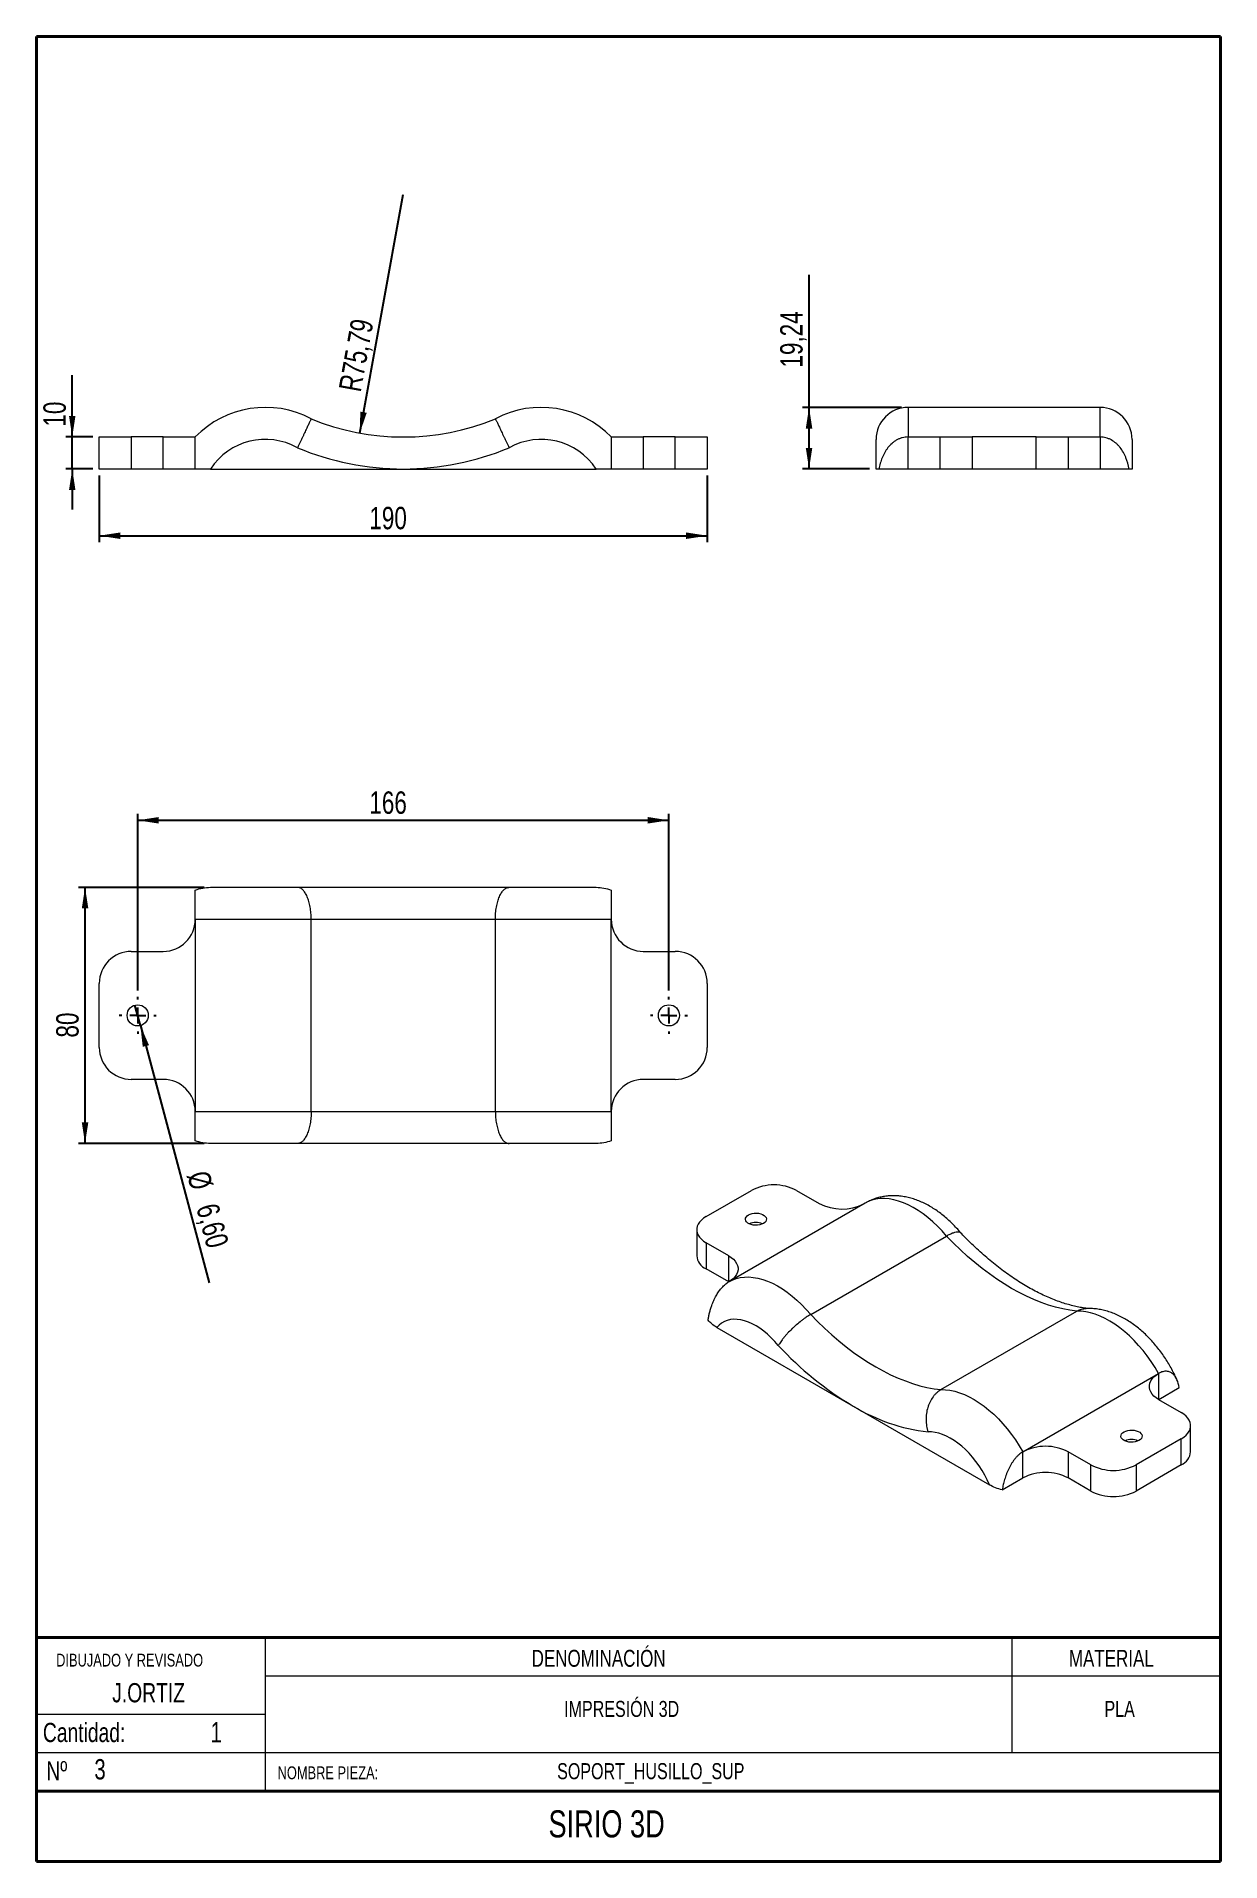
# Model space of a CAD drawing. Header units: millimetres. Extents: x 17 to 202, y 8 to 293.
import ezdxf

# ---------------------------------------------------------------- set-up
doc = ezdxf.new("R2010")
doc.units = ezdxf.units.MM
doc.layers.add('FORMAT', color=7, linetype='Continuous')
doc.styles.add('SLDTEXTSTYLE0', font='TXT', dxfattribs={"width": 0.75})
doc.dimstyles.new('SLDDIMSTYLE0', dxfattribs={"dimtxt": 3.5, "dimasz": 3.302, "dimexe": 0, "dimexo": 0.0625, "dimgap": 0.875, "dimtad": 1, "dimlfac": 2, "dimrnd": 1e-09, "dimzin": 12, "dimdsep": 46, "dimtxsty": 'SLDTEXTSTYLE0', "dimsah": 1, "dimcen": 0.09, "dimadec": 0, "dimazin": 3, "dimtfac": 1, "dimtofl": 0, "dimtmove": 0, "dimatfit": 3, "dimfxl": 0, "dimfrac": 2, "dimtolj": 1, "dimtzin": 12, "dimarcsym": 0})
doc.dimstyles.new('SLDDIMSTYLE1', dxfattribs={"dimtxt": 3.5, "dimasz": 3.302, "dimexe": 0, "dimexo": 0.0625, "dimgap": 0.875, "dimtad": 1, "dimlfac": 2, "dimrnd": 1e-09, "dimzin": 12, "dimdsep": 46, "dimtxsty": 'SLDTEXTSTYLE0', "dimsah": 1, "dimcen": 0.09, "dimadec": 0, "dimazin": 3, "dimtfac": 1, "dimtmove": 0, "dimatfit": 0, "dimfxl": 0, "dimfrac": 2, "dimtolj": 1, "dimtzin": 12, "dimarcsym": 0})
doc.dimstyles.new('SLDDIMSTYLE2', dxfattribs={"dimtxt": 3.5, "dimasz": 3.302, "dimexe": 0, "dimexo": 0.0625, "dimgap": 0.875, "dimtad": 1, "dimlfac": 2, "dimrnd": 1e-09, "dimzin": 12, "dimdsep": 46, "dimtxsty": 'SLDTEXTSTYLE0', "dimsah": 1, "dimcen": 0, "dimadec": 0, "dimazin": 3, "dimtfac": 1, "dimtofl": 0, "dimtmove": 0, "dimatfit": 3, "dimfxl": 0, "dimfrac": 2, "dimtolj": 1, "dimtzin": 12, "dimarcsym": 0})
doc.dimstyles.new('SLDDIMSTYLE3', dxfattribs={"dimtxt": 3.5, "dimasz": 3.302, "dimexe": 0, "dimexo": 0.0625, "dimgap": 0.875, "dimtad": 1, "dimlfac": 2, "dimrnd": 1e-09, "dimzin": 12, "dimdsep": 46, "dimtxsty": 'SLDTEXTSTYLE0', "dimblk1": 'NONE', "dimsah": 1, "dimcen": 0, "dimadec": 0, "dimazin": 3, "dimtfac": 1, "dimtmove": 0, "dimatfit": 3, "dimldrblk": 'NONE', "dimfxl": 0, "dimfrac": 2, "dimtolj": 1, "dimtzin": 12, "dimarcsym": 0})

# ---------------------------------------------------------------- blocks, each defined once
blk = doc.blocks.new('_D')
at = {"layer": 'FORMAT'}
for p, q in [((26.81, 224.46), (26.81, 214.04)), ((121.81, 224.46), (121.81, 214.04)), ((26.81, 215.04), (121.81, 215.04))]:
    blk.add_line(p, q, dxfattribs=at)
for points in [[(26.81, 215.04), (30.11, 214.53), (30.11, 215.55)], [(121.81, 215.04), (118.51, 215.55), (118.51, 214.53)]]:
    blk.add_solid(points, dxfattribs=at)
at = {"layer": 'FORMAT', "insert": (69.01, 219.55, 0.05), "char_height": 3.5, "attachment_point": 1, "style": 'SLDTEXTSTYLE0'}
blk.add_mtext('190', dxfattribs=at)
blk = doc.blocks.new('_D_1')
at = {"layer": 'FORMAT'}
for p, q in [((22.59, 230.46), (22.59, 240.1)), ((25.81, 230.46), (21.59, 230.46)), ((22.59, 225.46), (22.59, 230.46)), ((25.81, 225.46), (21.59, 225.46)), ((22.59, 225.46), (22.59, 219.11))]:
    blk.add_line(p, q, dxfattribs=at)
for points in [[(22.59, 230.46), (23.09, 233.76), (22.08, 233.76)], [(22.59, 225.46), (22.08, 222.16), (23.09, 222.16)]]:
    blk.add_solid(points, dxfattribs=at)
at = {"layer": 'FORMAT', "insert": (18.08, 232.08, 0.05), "char_height": 3.5, "attachment_point": 1, "rotation": 90, "style": 'SLDTEXTSTYLE0'}
blk.add_mtext('10', dxfattribs=at)
blk = doc.blocks.new('_D_2')
at = {"layer": 'FORMAT'}
blk.add_line((67.51, 231.07), (74.31, 268.35), dxfattribs=at)
blk.add_solid([(67.51, 231.07), (68.6, 234.23), (67.6, 234.41)], dxfattribs=at)
at = {"layer": 'FORMAT', "insert": (64.2, 237.97, 0.05), "char_height": 3.5, "attachment_point": 1, "rotation": 79.6632, "style": 'SLDTEXTSTYLE0'}
blk.add_mtext('R75,79', dxfattribs=at)
blk = doc.blocks.new('_D_3')
at = {"layer": 'FORMAT'}
for p, q in [((43.18, 160.13), (23.59, 160.13)), ((24.59, 120.13), (24.59, 160.13)), ((43.18, 120.13), (23.59, 120.13))]:
    blk.add_line(p, q, dxfattribs=at)
for points in [[(24.59, 160.13), (24.08, 156.83), (25.1, 156.83)], [(24.59, 120.13), (25.1, 123.43), (24.08, 123.43)]]:
    blk.add_solid(points, dxfattribs=at)
at = {"layer": 'FORMAT', "insert": (20.08, 136.67, 0.45), "char_height": 3.5, "attachment_point": 1, "rotation": 90, "style": 'SLDTEXTSTYLE0'}
blk.add_mtext('80', dxfattribs=at)
blk = doc.blocks.new('_D_4')
at = {"layer": 'FORMAT'}
for q in [(32.39, 141.72), (44, 98.39)]:
    blk.add_line((33.24, 138.54), q, dxfattribs=at)
blk.add_solid([(33.24, 138.54), (33.6, 135.22), (34.58, 135.48)], dxfattribs=at)
at = {"layer": 'FORMAT', "char_height": 3.5, "attachment_point": 1, "rotation": 285, "style": 'SLDTEXTSTYLE0'}
for s, insert in [('%%c', (43.9, 116.14, 0.45)), ('6,60', (45.32, 111.05, 0.45))]:
    blk.add_mtext(s, dxfattribs=dict(at, insert=insert))
blk = doc.blocks.new('_NONE')
blk = doc.blocks.new('_D_5')
at = {"layer": 'FORMAT'}
for p, q in [((32.81, 144.03), (32.81, 171.6)), ((115.81, 144.03), (115.81, 171.6)), ((32.81, 170.6), (115.81, 170.6))]:
    blk.add_line(p, q, dxfattribs=at)
for points in [[(32.81, 170.6), (36.11, 170.09), (36.11, 171.11)], [(115.81, 170.6), (112.51, 171.11), (112.51, 170.09)]]:
    blk.add_solid(points, dxfattribs=at)
at = {"layer": 'FORMAT', "insert": (69.01, 175.11, 0.45), "char_height": 3.5, "attachment_point": 1, "style": 'SLDTEXTSTYLE0'}
blk.add_mtext('166', dxfattribs=at)
blk = doc.blocks.new('SW_CENTERMARKSYMBOL_0')
at = {"layer": 'FORMAT', "color": 0}
for p, q in [((0, 2.5), (0, 2.9)), ((-2.5, 0), (-2.9, 0)), ((0, 0), (-1.25, 0)), ((0, 0), (0, 1.25)), ((0, 0), (0, -1.25)), ((0, 0), (1.25, 0)), ((2.5, 0), (2.9, 0)), ((0, -2.5), (0, -2.9))]:
    blk.add_line(p, q, dxfattribs=at)
blk = doc.blocks.new('SW_CENTERMARKSYMBOL_1')
at = {"layer": 'FORMAT', "color": 0}
for p, q in [((0, 2.5), (0, 2.9)), ((-2.5, 0), (-2.9, 0)), ((0, 0), (-1.25, 0)), ((0, 0), (0, 1.25)), ((0, 0), (0, -1.25)), ((0, 0), (1.25, 0)), ((2.5, 0), (2.9, 0)), ((0, -2.5), (0, -2.9))]:
    blk.add_line(p, q, dxfattribs=at)
blk = doc.blocks.new('_D_6')
at = {"layer": 'FORMAT'}
for p, q in [((137.71, 235.08), (137.71, 255.78)), ((152.18, 235.08), (136.71, 235.08)), ((137.71, 225.46), (137.71, 235.08)), ((147.18, 225.46), (136.71, 225.46))]:
    blk.add_line(p, q, dxfattribs=at)
for points in [[(137.71, 235.08), (137.2, 231.78), (138.22, 231.78)], [(137.71, 225.46), (138.22, 228.76), (137.2, 228.76)]]:
    blk.add_solid(points, dxfattribs=at)
at = {"layer": 'FORMAT', "insert": (133.2, 241.3, 0.05), "char_height": 3.5, "attachment_point": 1, "rotation": 90, "style": 'SLDTEXTSTYLE0'}
blk.add_mtext('19,24', dxfattribs=at)

msp = doc.modelspace()

# ---------------------------------------------------------------- linework, layer by layer
at = {"color": 7, "linetype": 'Continuous', "lineweight": 40}
for p, q in [((17, 8), (17, 293)), ((17, 293), (202, 293)), ((202, 64), (202, 293)), ((202, 8), (202, 64)), ((17, 43), (202, 43)), ((17, 19), (202, 19)), ((17, 8), (202, 8))]:
    msp.add_line(p, q, dxfattribs=at)
at = {"color": 7, "linetype": 'Continuous', "lineweight": 15}
for p, q in [((183.1809, 235.0806), (153.1809, 235.0806)), ((153.1809, 235.0806), (153.1809, 230.4585)), ((183.1809, 230.4585), (183.1809, 235.0806)), ((26.8121, 225.4585), (26.8121, 230.4585)), ((26.8121, 230.4585), (31.8121, 230.4585)), ((31.8121, 230.4585), (31.8121, 225.4585)), ((36.8121, 230.4585), (31.8121, 230.4585)), ((36.8121, 225.4585), (36.8121, 230.4585)), ((36.8121, 230.4585), (41.8121, 230.4585)), ((106.8121, 230.4585), (111.8121, 230.4585)), ((111.8121, 230.4585), (111.8121, 225.4585)), ((116.8121, 230.4585), (111.8121, 230.4585)), ((116.8121, 225.4585), (116.8121, 230.4585)), ((116.8121, 230.4585), (121.8121, 230.4585)), ((121.8121, 230.4585), (121.8121, 225.4585)), ((148.1809, 225.4585), (148.1809, 230.0806)), ((153.1809, 225.4585), (153.1809, 230.4585)), ((153.1809, 230.4585), (158.1809, 230.4585)), ((158.1809, 225.4585), (158.1809, 230.4585)), ((158.1809, 230.4585), (163.1809, 230.4585)), ((163.1809, 230.4585), (163.1809, 225.4585)), ((173.1809, 230.4585), (163.1809, 230.4585)), ((173.1809, 225.4585), (173.1809, 230.4585)), ((173.1809, 230.4585), (178.1809, 230.4585)), ((178.1809, 230.4585), (178.1809, 225.4585)), ((178.1809, 230.4585), (183.1809, 230.4585)), ((183.1809, 230.4585), (183.1809, 225.4585)), ((188.1809, 230.0806), (188.1809, 225.4585)), ((31.8121, 225.4585), (26.8121, 225.4585)), ((36.8121, 225.4585), (31.8121, 225.4585)), ((41.8121, 225.4585), (36.8121, 225.4585)), ((44.1792, 225.4585), (74.3121, 225.4585)), ((74.3121, 225.4585), (104.4451, 225.4585)), ((111.8121, 225.4585), (106.8121, 225.4585)), ((116.8121, 225.4585), (111.8121, 225.4585)), ((121.8121, 225.4585), (116.8121, 225.4585)), ((153.1809, 225.4585), (148.6185, 225.4585)), ((158.1809, 225.4585), (153.1809, 225.4585)), ((163.1809, 225.4585), (158.1809, 225.4585)), ((173.1809, 225.4585), (163.1809, 225.4585)), ((178.1809, 225.4585), (173.1809, 225.4585)), ((183.1809, 225.4585), (178.1809, 225.4585)), ((187.7432, 225.4585), (183.1809, 225.4585)), ((44.1792, 160.1306), (57.7651, 160.1306)), ((57.7651, 160.1306), (74.3121, 160.1306)), ((74.3121, 160.1306), (90.8592, 160.1306)), ((90.8592, 160.1306), (104.4451, 160.1306)), ((59.9211, 155.1306), (41.8121, 155.1306)), ((41.8121, 155.1306), (41.8121, 125.1306)), ((59.9211, 125.1306), (59.9211, 155.1306)), ((88.7032, 155.1306), (59.9211, 155.1306)), ((106.8121, 155.1306), (88.7032, 155.1306)), ((88.7032, 125.1306), (88.7032, 155.1306)), ((106.8121, 125.1306), (106.8121, 155.1306)), ((31.8121, 150.1306), (36.8121, 150.1306)), ((111.8121, 150.1306), (116.8121, 150.1306)), ((26.8121, 135.1306), (26.8121, 145.1306)), ((121.8121, 145.1306), (121.8121, 135.1306)), ((36.8121, 130.1306), (31.8121, 130.1306)), ((116.8121, 130.1306), (111.8121, 130.1306)), ((41.8121, 125.1306), (59.9211, 125.1306)), ((59.9211, 125.1306), (88.7032, 125.1306)), ((88.7032, 125.1306), (106.8121, 125.1306)), ((57.7651, 120.1306), (44.1792, 120.1306)), ((74.3121, 120.1306), (57.7651, 120.1306)), ((90.8592, 120.1306), (74.3121, 120.1306)), ((104.4451, 120.1306), (90.8592, 120.1306)), ((121.6249, 108.7126), (128.696, 112.7947)), ((135.7671, 112.7947), (139.3026, 110.7536)), ((146.4778, 110.8154), (125.2646, 98.5693)), ((120.1605, 106.6716), (120.1605, 102.5889)), ((137.9655, 93.4333), (159.1787, 105.6795)), ((125.1605, 102.5896), (121.6249, 104.6306)), ((121.6249, 104.6306), (121.6249, 100.5479)), ((125.1605, 98.5069), (121.6249, 100.5479)), ((125.1605, 98.5075), (125.1605, 102.5896)), ((125.2661, 98.5626), (125.0944, 98.4591)), ((123.2987, 91.4175), (144.6059, 79.1172)), ((158.3174, 81.6844), (179.5306, 93.9305)), ((171.1224, 71.9743), (192.3356, 84.2204)), ((192.3356, 84.2204), (192.3356, 80.1383)), ((192.3356, 80.1383), (195.8712, 78.0973)), ((192.3362, 80.138), (195.5617, 82)), ((144.6059, 79.1172), (165.9131, 66.8168)), ((197.3356, 71.9736), (197.3356, 76.0563)), ((171.1224, 67.8915), (171.1224, 71.9743)), ((181.729, 69.9332), (178.1935, 71.9743)), ((178.1935, 71.9743), (178.1935, 67.8915)), ((195.8712, 74.0153), (188.8001, 69.9332)), ((195.8712, 69.9326), (195.8712, 74.0153)), ((181.729, 65.8505), (181.729, 69.9332)), ((188.8001, 69.9332), (188.8001, 65.8505)), ((195.8712, 69.9326), (188.8001, 65.8505)), ((167.8964, 66.0292), (171.1224, 67.8915)), ((181.729, 65.8505), (178.1935, 67.8915)), ((52.8042, 19), (52.7904, 43)), ((169.4643, 25), (169.4643, 43)), ((52.7939, 37), (202, 37)), ((17, 31), (52.7973, 31)), ((17, 25), (202, 25))]:
    msp.add_line(p, q, dxfattribs=at)
at = {"color": 7, "linetype": 'Continuous', "lineweight": 15, "flags": 128}
for points in [[(159.1787, 105.6795), (158.4842, 106.47), (157.7674, 107.2152), (157.0319, 107.9112), (156.2815, 108.5544), (155.52, 109.1416), (154.7513, 109.6697), (153.9794, 110.1361), (153.2082, 110.5383), (152.4416, 110.8744), (151.6835, 111.1425), (150.9379, 111.3413), (150.2085, 111.4699), (149.4991, 111.5275), (148.8133, 111.5139), (148.1545, 111.429), (147.5262, 111.2735), (146.9316, 111.0479), (146.4778, 110.8154)], [(121.6249, 108.7126), (121.2246, 108.4517), (120.8816, 108.1649), (120.601, 107.8562), (120.3869, 107.5303), (120.2424, 107.1919), (120.1696, 106.8459), (120.1696, 106.4973), (120.2424, 106.1513), (120.3869, 105.8129), (120.601, 105.487), (120.8816, 105.1783), (121.2246, 104.8915), (121.6249, 104.6306)], [(130.5698, 107.6309), (130.3018, 107.5056), (129.9944, 107.4152), (129.6612, 107.3636), (129.3168, 107.3532), (128.9761, 107.3843), (128.654, 107.4557), (128.3647, 107.5642), (128.1208, 107.705), (127.933, 107.872), (127.8093, 108.0579), (127.7554, 108.2546), (127.7734, 108.4534), (127.8627, 108.6458), (128.0193, 108.8232), (128.2364, 108.9779), (128.5045, 109.1033), (128.8118, 109.1937), (129.145, 109.2452), (129.4895, 109.2556), (129.8302, 109.2245), (130.1522, 109.1531), (130.4415, 109.0447), (130.6854, 108.9039), (130.8733, 108.7368), (130.9969, 108.5509), (131.0509, 108.3543), (131.0328, 108.1554), (130.9435, 107.9631), (130.7869, 107.7856), (130.5698, 107.6309)], [(179.5306, 93.9305), (178.4485, 94.0736), (177.3494, 94.281), (176.2353, 94.5524), (175.1084, 94.8872), (173.9706, 95.2848), (172.8242, 95.7445), (171.6713, 96.2655), (170.5141, 96.8467), (169.3547, 97.487), (168.1952, 98.1853), (167.038, 98.9402), (165.8851, 99.7504), (164.7387, 100.6143), (163.601, 101.5303), (162.474, 102.4966), (161.3599, 103.5116), (160.2608, 104.5732), (159.1787, 105.6795)], [(125.1605, 102.5896), (125.5609, 102.3287), (125.9039, 102.0418), (126.1844, 101.7332), (126.3986, 101.4073), (126.543, 101.0688), (126.6158, 100.7228), (126.6158, 100.3743), (126.543, 100.0282), (126.3986, 99.6898), (126.1844, 99.3639), (125.9039, 99.0553), (125.5609, 98.7684), (125.1605, 98.5075)], [(125.2636, 98.5687), (125.7184, 98.8018), (126.313, 99.0273), (126.9413, 99.1829), (127.6001, 99.2677), (128.2859, 99.2814), (128.9953, 99.2238), (129.7247, 99.0952), (130.4703, 98.8964), (131.2284, 98.6282), (131.995, 98.2922), (132.7662, 97.89), (133.5381, 97.4236), (134.3068, 96.8955), (135.0683, 96.3083), (135.8187, 95.6651), (136.5542, 94.9691), (137.271, 94.2239), (137.9655, 93.4333)], [(132.9054, 88.5826), (132.3661, 89.2082), (131.806, 89.793), (131.229, 90.3329), (130.6392, 90.8242), (130.0406, 91.2634), (129.4372, 91.6476), (128.8334, 91.974), (128.2333, 92.2405), (127.641, 92.4452), (127.0606, 92.5866), (126.4962, 92.6638), (125.9516, 92.6762), (125.4306, 92.6238), (124.9368, 92.507), (124.4736, 92.3265), (124.0443, 92.0835), (123.6518, 91.7798), (123.2987, 91.4175)], [(137.9655, 93.4333), (139.0476, 92.327), (140.1467, 91.2654), (141.2608, 90.2505), (142.3878, 89.2841), (143.5255, 88.3682), (144.6719, 87.5043), (145.8248, 86.6941), (146.982, 85.9392), (148.1415, 85.2409), (149.3009, 84.6005), (150.4581, 84.0194), (151.611, 83.4984), (152.7574, 83.0387), (153.8952, 82.6411), (155.0221, 82.3062), (156.1362, 82.0349), (157.2353, 81.8275), (158.3174, 81.6844)], [(192.3356, 84.2204), (191.7777, 85.1588), (191.1831, 86.0709), (190.5548, 86.9519), (189.8961, 87.7973), (189.2102, 88.6028), (188.5008, 89.3642), (187.7714, 90.0778), (187.0258, 90.7399), (186.2677, 91.347), (185.5011, 91.896), (184.7299, 92.3842), (183.958, 92.8091), (183.1893, 93.1685), (182.4278, 93.4605), (181.6774, 93.6837), (180.9419, 93.8369), (180.2251, 93.9193), (179.5306, 93.9305)], [(192.3356, 80.1383), (191.9352, 80.3992), (191.5923, 80.6861), (191.3117, 80.9947), (191.0976, 81.3206), (190.9531, 81.6591), (190.8803, 82.0051), (190.8803, 82.3536), (190.9531, 82.6996), (191.0976, 83.0381), (191.3117, 83.364), (191.5923, 83.6726), (191.9352, 83.9595), (192.3356, 84.2204)], [(158.3174, 81.6844), (159.0119, 81.6732), (159.7287, 81.5907), (160.4642, 81.4375), (161.2146, 81.2144), (161.9761, 80.9224), (162.7448, 80.563), (163.5167, 80.1381), (164.2879, 79.6499), (165.0545, 79.1008), (165.8126, 78.4937), (166.5582, 77.8317), (167.2876, 77.1181), (167.997, 76.3566), (168.6829, 75.5511), (169.3416, 74.7057), (169.9699, 73.8248), (170.5645, 72.9127), (171.1224, 71.9743)], [(195.8712, 74.0153), (196.2715, 74.2762), (196.6145, 74.563), (196.8951, 74.8717), (197.1092, 75.1976), (197.2537, 75.536), (197.3265, 75.882), (197.3265, 76.2306), (197.2537, 76.5766), (197.1092, 76.915), (196.8951, 77.2409), (196.6145, 77.5496), (196.2715, 77.8364), (195.8712, 78.0973)], [(165.9131, 66.8168), (165.5601, 67.5867), (165.1675, 68.3436), (164.7382, 69.0822), (164.2751, 69.7975), (163.7813, 70.4844), (163.2603, 71.1384), (162.7157, 71.7547), (162.1512, 72.3292), (161.5709, 72.8579), (160.9786, 73.3371), (160.3784, 73.7635), (159.7746, 74.1342), (159.1713, 74.4466), (158.5726, 74.6985), (157.9828, 74.8883), (157.4058, 75.0145), (156.8458, 75.0764), (156.3064, 75.0735)], [(189.2597, 73.7499), (188.9916, 73.6246), (188.6843, 73.5342), (188.3511, 73.4827), (188.0066, 73.4723), (187.6659, 73.5034), (187.3439, 73.5748), (187.0546, 73.6832), (186.8107, 73.824), (186.6228, 73.991), (186.4992, 74.1769), (186.4452, 74.3736), (186.4633, 74.5725), (186.5526, 74.7648), (186.7092, 74.9423), (186.9263, 75.097), (187.1943, 75.2223), (187.5017, 75.3127), (187.8349, 75.3643), (188.1793, 75.3747), (188.52, 75.3435), (188.8421, 75.2722), (189.1314, 75.1637), (189.3753, 75.0229), (189.5631, 74.8559), (189.6868, 74.67), (189.7407, 74.4733), (189.7227, 74.2745), (189.6334, 74.0821), (189.4768, 73.9047), (189.2597, 73.7499)]]:
    msp.add_lwpolyline(points, dxfattribs=at)
at = {"color": 7, "linetype": 'Continuous', "lineweight": 15}
for centre in [(32.8121, 140.1306), (115.8121, 140.1306)]:
    msp.add_circle(centre, 1.65, dxfattribs=at)
for centre, radius, start, end in [((52.759, 219.8065), 15.2741, 62.036388, 135.782101), ((95.8653, 219.8065), 15.2741, 44.217899, 117.963612), ((153.1809, 230.0806), 5, 90, 180), ((183.1809, 230.0806), 5, 0, 90), ((74.3121, 268.3549), 37.8964, 247.682077, 292.317923), ((52.759, 219.8065), 10.2741, 60.839183, 146.624769), ((74.3121, 268.3549), 42.8964, 247.310113, 270), ((74.3121, 268.3549), 42.8964, 270, 292.689887), ((95.8653, 219.8065), 10.2741, 33.375231, 119.160817), ((36.8121, 155.1306), 5, 270, 0), ((111.8121, 155.1306), 5, 180, 270), ((31.8121, 145.1306), 5, 90, 180), ((116.8121, 145.1306), 5, 0, 90), ((31.8121, 135.1306), 5, 180, 270), ((116.8121, 135.1306), 5, 270, 0), ((36.8121, 125.1306), 5, 0, 90), ((111.8121, 125.1306), 5, 90, 180), ((132.2316, 105.9959), 7.6631, 62.524317, 117.475689), ((142.8435, 117.5797), 7.6898, 242.583178, 296.472683), ((129.4031, 105.2028), 2.5891, 66.08023, 113.919777), ((122.5777, 102.7774), 2.4245, 184.458419, 246.861759), ((171.42, 124.2274), 52.4779, 222.783879, 239.272187), ((159.8519, 104.2821), 29.423, 238.790642, 263.07894), ((174.658, 65.1755), 7.6631, 62.524308, 117.475674), ((188.093, 71.3219), 2.5891, 66.08023, 113.919777), ((194.7934, 72.2517), 2.5574, 294.924074, 353.755693), ((174.658, 61.0928), 7.6631, 62.524307, 117.475674), ((185.2646, 76.732), 7.6631, 242.524317, 297.475689), ((185.2646, 72.6493), 7.6631, 242.524317, 297.475689)]:
    msp.add_arc(centre, radius, start, end, dxfattribs=at)
for points, knots in [([(59.9211, 233.2973), (59.9211, 233.2973), (59.9073, 233.2679), (59.8668, 233.1815), (59.85, 233.1456), (59.8094, 233.0594), (59.7856, 233.0088), (59.7054, 232.8382), (59.6399, 232.6991), (59.5237, 232.4527), (59.4818, 232.3639), (59.3924, 232.1747), (59.3453, 232.0752), (59.1971, 231.7622), (59.0891, 231.5347), (58.9129, 231.1643), (58.8518, 231.0361), (58.7274, 230.7755), (58.6002, 230.5095), (58.4675, 230.2328), (58.332, 229.9506), (58.2624, 229.8062), (58.1221, 229.5151), (58.0514, 229.3687), (57.9445, 229.1481), (57.9088, 229.0743), (57.8371, 228.9265), (57.8007, 228.8516), (57.7651, 228.7784)], [0, 0, 0, 0, 0.125, 0.125, 0.1875, 0.1875, 0.25, 0.25, 0.375, 0.375, 0.4375, 0.4375, 0.5, 0.5, 0.625, 0.625, 0.6875, 0.6875, 0.75, 0.8125, 0.8125, 0.875, 0.875, 0.9375, 0.9375, 0.96875, 0.96875, 1, 1, 1, 1]), ([(88.7032, 233.2973), (88.7032, 233.2973), (88.7169, 233.2679), (88.7575, 233.1815), (88.7743, 233.1456), (88.8149, 233.0594), (88.8387, 233.0088), (88.9189, 232.8382), (88.9844, 232.6991), (89.1006, 232.4527), (89.1425, 232.3639), (89.2319, 232.1747), (89.279, 232.0752), (89.4272, 231.7622), (89.5352, 231.5347), (89.7114, 231.1643), (89.7725, 231.0361), (89.8969, 230.7755), (90.0241, 230.5095), (90.1568, 230.2328), (90.2923, 229.9506), (90.3618, 229.8062), (90.5022, 229.5151), (90.5729, 229.3687), (90.6797, 229.1481), (90.7155, 229.0743), (90.7872, 228.9265), (90.8236, 228.8516), (90.8592, 228.7784)], [0, 0, 0, 0, 0.125, 0.125, 0.1875, 0.1875, 0.25, 0.25, 0.375, 0.375, 0.4375, 0.4375, 0.5, 0.5, 0.625, 0.625, 0.6875, 0.6875, 0.75, 0.8125, 0.8125, 0.875, 0.875, 0.9375, 0.9375, 0.96875, 0.96875, 1, 1, 1, 1]), ([(41.8121, 225.4585), (41.8121, 226.0594), (41.8121, 226.646), (41.8121, 227.3518), (41.8121, 227.4916), (41.8121, 227.768), (41.8121, 227.905), (41.8121, 228.3056), (41.8121, 228.5603), (41.8121, 228.9201), (41.8121, 229.0363), (41.8121, 229.2604), (41.8121, 229.3677), (41.8121, 229.6698), (41.8121, 229.8468), (41.8121, 230.0696), (41.8121, 230.1364), (41.8121, 230.251), (41.8121, 230.2993), (41.8121, 230.3776), (41.8121, 230.4075), (41.8121, 230.448), (41.8121, 230.4585), (41.8121, 230.4585)], [0, 0, 0, 0, 0.25, 0.25, 0.3125, 0.3125, 0.375, 0.375, 0.5, 0.5, 0.5625, 0.5625, 0.625, 0.625, 0.75, 0.75, 0.8125, 0.8125, 0.875, 0.875, 0.9375, 0.9375, 1, 1, 1, 1]), ([(106.8121, 230.4585), (106.8121, 230.4585), (106.8121, 230.4177), (106.8121, 230.2998), (106.8121, 230.2506), (106.8121, 230.1347), (106.8121, 230.0685), (106.8121, 229.9209), (106.8121, 229.8396), (106.8121, 229.6624), (106.8121, 229.5661), (106.8121, 229.2624), (106.8121, 229.0396), (106.8121, 228.6803), (106.8121, 228.5563), (106.8121, 228.3004), (106.8121, 228.1688), (106.8121, 227.7691), (106.8121, 227.4945), (106.8121, 226.932), (106.8121, 226.6442), (106.8121, 226.0576), (106.8121, 225.7589), (106.8121, 225.4585)], [0, 0, 0, 0, 0.125, 0.125, 0.1875, 0.1875, 0.25, 0.25, 0.3125, 0.3125, 0.375, 0.375, 0.5, 0.5, 0.5625, 0.5625, 0.625, 0.625, 0.75, 0.75, 0.875, 0.875, 1, 1, 1, 1]), ([(153.1809, 230.4585), (152.8711, 230.4585), (152.5689, 230.4177), (152.126, 230.2998), (151.9793, 230.2506), (151.6935, 230.1347), (151.5554, 230.0685), (151.2879, 229.9209), (151.1585, 229.8396), (150.9081, 229.6624), (150.7865, 229.5661), (150.4402, 229.2624), (150.2325, 229.0396), (149.9494, 228.6803), (149.8598, 228.5563), (149.6897, 228.3004), (149.6093, 228.1688), (149.3841, 227.7691), (149.2536, 227.4945), (149.0241, 226.932), (148.9251, 226.6442), (148.7532, 226.0576), (148.6803, 225.7589), (148.6185, 225.4585)], [0, 0, 0, 0, 0.125, 0.125, 0.1875, 0.1875, 0.25, 0.25, 0.3125, 0.3125, 0.375, 0.375, 0.5, 0.5, 0.5625, 0.5625, 0.625, 0.625, 0.75, 0.75, 0.875, 0.875, 1, 1, 1, 1]), ([(187.7432, 225.4585), (187.6196, 226.0594), (187.4542, 226.646), (187.1665, 227.3518), (187.1048, 227.4916), (186.9723, 227.768), (186.9012, 227.905), (186.6751, 228.3056), (186.5069, 228.5603), (186.2234, 228.9201), (186.1237, 229.0363), (185.9126, 229.2604), (185.8017, 229.3677), (185.4566, 229.6698), (185.2084, 229.8468), (184.8043, 230.0696), (184.6643, 230.1364), (184.3813, 230.251), (184.2372, 230.2993), (183.944, 230.3776), (183.7948, 230.4075), (183.491, 230.448), (183.3358, 230.4585), (183.1809, 230.4585)], [0, 0, 0, 0, 0.25, 0.25, 0.3125, 0.3125, 0.375, 0.375, 0.5, 0.5, 0.5625, 0.5625, 0.625, 0.625, 0.75, 0.75, 0.8125, 0.8125, 0.875, 0.875, 0.9375, 0.9375, 1, 1, 1, 1]), ([(44.1792, 225.4585), (43.7712, 225.4585), (43.3696, 225.4585), (42.5801, 225.4585), (42.1922, 225.4585), (41.8121, 225.4585)], [0, 0, 0, 0, 0.5, 0.5, 1, 1, 1, 1]), ([(106.8121, 225.4585), (106.4321, 225.4585), (106.0442, 225.4585), (105.2547, 225.4585), (104.8531, 225.4585), (104.4451, 225.4585)], [0, 0, 0, 0, 0.5, 0.5, 1, 1, 1, 1]), ([(148.6185, 225.4585), (148.4671, 225.4585), (148.3587, 225.4585), (148.2155, 225.4585), (148.1809, 225.4585), (148.1809, 225.4585)], [0, 0, 0, 0, 0.5, 0.5, 1, 1, 1, 1]), ([(188.1809, 225.4585), (188.1809, 225.4585), (188.1463, 225.4585), (188.003, 225.4585), (187.8946, 225.4585), (187.7432, 225.4585)], [0, 0, 0, 0, 0.5, 0.5, 1, 1, 1, 1]), ([(41.8121, 159.6929), (42.1922, 159.8443), (42.5801, 159.9527), (43.3696, 160.096), (43.7712, 160.1306), (44.1792, 160.1306)], [0, 0, 0, 0, 0.5, 0.5, 1, 1, 1, 1]), ([(41.8121, 155.1306), (41.8121, 155.4404), (41.8121, 155.7426), (41.8121, 156.1855), (41.8121, 156.3322), (41.8121, 156.618), (41.8121, 156.7561), (41.8121, 157.0236), (41.8121, 157.1529), (41.8121, 157.4033), (41.8121, 157.5249), (41.8121, 157.8712), (41.8121, 158.079), (41.8121, 158.3621), (41.8121, 158.4516), (41.8121, 158.6217), (41.8121, 158.7021), (41.8121, 158.9274), (41.8121, 159.0579), (41.8121, 159.2874), (41.8121, 159.3863), (41.8121, 159.5582), (41.8121, 159.6311), (41.8121, 159.6929)], [0, 0, 0, 0, 0.125, 0.125, 0.1875, 0.1875, 0.25, 0.25, 0.3125, 0.3125, 0.375, 0.375, 0.5, 0.5, 0.5625, 0.5625, 0.625, 0.625, 0.75, 0.75, 0.875, 0.875, 1, 1, 1, 1]), ([(59.9211, 155.1306), (59.9211, 155.461), (59.9073, 155.7858), (59.8668, 156.2651), (59.85, 156.4235), (59.8094, 156.7377), (59.7856, 156.8938), (59.7054, 157.3479), (59.6399, 157.635), (59.5237, 158.0426), (59.4818, 158.175), (59.3924, 158.4297), (59.3453, 158.5509), (59.1971, 158.8967), (59.0891, 159.1036), (58.9129, 159.3776), (58.8518, 159.4627), (58.7274, 159.6169), (58.6002, 159.7562), (58.4675, 159.8662), (58.332, 159.9614), (58.2624, 160.0017), (58.1221, 160.0661), (58.0514, 160.0902), (57.9445, 160.1144), (57.9088, 160.1205), (57.8371, 160.1286), (57.8007, 160.1306), (57.7651, 160.1306)], [0, 0, 0, 0, 0.125, 0.125, 0.1875, 0.1875, 0.25, 0.25, 0.375, 0.375, 0.4375, 0.4375, 0.5, 0.5, 0.625, 0.625, 0.6875, 0.6875, 0.75, 0.8125, 0.8125, 0.875, 0.875, 0.9375, 0.9375, 0.96875, 0.96875, 1, 1, 1, 1]), ([(88.7032, 155.1306), (88.7032, 155.461), (88.7169, 155.7858), (88.7575, 156.2651), (88.7743, 156.4235), (88.8149, 156.7377), (88.8387, 156.8938), (88.9189, 157.3479), (88.9844, 157.635), (89.1006, 158.0426), (89.1425, 158.175), (89.2319, 158.4297), (89.279, 158.5509), (89.4272, 158.8967), (89.5352, 159.1036), (89.7114, 159.3776), (89.7725, 159.4627), (89.8969, 159.6169), (90.0241, 159.7562), (90.1568, 159.8662), (90.2923, 159.9614), (90.3618, 160.0017), (90.5022, 160.0661), (90.5729, 160.0902), (90.6797, 160.1144), (90.7155, 160.1205), (90.7872, 160.1286), (90.8236, 160.1306), (90.8592, 160.1306)], [0, 0, 0, 0, 0.125, 0.125, 0.1875, 0.1875, 0.25, 0.25, 0.375, 0.375, 0.4375, 0.4375, 0.5, 0.5, 0.625, 0.625, 0.6875, 0.6875, 0.75, 0.8125, 0.8125, 0.875, 0.875, 0.9375, 0.9375, 0.96875, 0.96875, 1, 1, 1, 1]), ([(104.4451, 160.1306), (104.8531, 160.1306), (105.2547, 160.096), (106.0442, 159.9527), (106.4321, 159.8443), (106.8121, 159.6929)], [0, 0, 0, 0, 0.5, 0.5, 1, 1, 1, 1]), ([(106.8121, 159.6929), (106.8121, 159.5693), (106.8121, 159.4039), (106.8121, 159.1162), (106.8121, 159.0545), (106.8121, 158.922), (106.8121, 158.8509), (106.8121, 158.6248), (106.8121, 158.4566), (106.8121, 158.1731), (106.8121, 158.0734), (106.8121, 157.8623), (106.8121, 157.7514), (106.8121, 157.4063), (106.8121, 157.1581), (106.8121, 156.7541), (106.8121, 156.6141), (106.8121, 156.331), (106.8121, 156.1869), (106.8121, 155.8937), (106.8121, 155.7445), (106.8121, 155.4407), (106.8121, 155.2855), (106.8121, 155.1306)], [0, 0, 0, 0, 0.25, 0.25, 0.3125, 0.3125, 0.375, 0.375, 0.5, 0.5, 0.5625, 0.5625, 0.625, 0.625, 0.75, 0.75, 0.8125, 0.8125, 0.875, 0.875, 0.9375, 0.9375, 1, 1, 1, 1]), ([(41.8121, 120.5682), (41.8121, 120.6919), (41.8121, 120.8573), (41.8121, 121.145), (41.8121, 121.2066), (41.8121, 121.3391), (41.8121, 121.4102), (41.8121, 121.6364), (41.8121, 121.8046), (41.8121, 122.088), (41.8121, 122.1878), (41.8121, 122.3989), (41.8121, 122.5098), (41.8121, 122.8549), (41.8121, 123.1031), (41.8121, 123.5071), (41.8121, 123.6471), (41.8121, 123.9302), (41.8121, 124.0743), (41.8121, 124.3675), (41.8121, 124.5167), (41.8121, 124.8205), (41.8121, 124.9757), (41.8121, 125.1306)], [0, 0, 0, 0, 0.25, 0.25, 0.3125, 0.3125, 0.375, 0.375, 0.5, 0.5, 0.5625, 0.5625, 0.625, 0.625, 0.75, 0.75, 0.8125, 0.8125, 0.875, 0.875, 0.9375, 0.9375, 1, 1, 1, 1]), ([(59.9211, 125.1306), (59.9211, 124.8002), (59.9073, 124.4754), (59.8668, 123.9961), (59.85, 123.8376), (59.8094, 123.5235), (59.7856, 123.3674), (59.7054, 122.9133), (59.6399, 122.6261), (59.5237, 122.2186), (59.4818, 122.0862), (59.3924, 121.8314), (59.3453, 121.7102), (59.1971, 121.3645), (59.0891, 121.1576), (58.9129, 120.8835), (58.8518, 120.7985), (58.7274, 120.6443), (58.6002, 120.505), (58.4675, 120.395), (58.332, 120.2998), (58.2624, 120.2595), (58.1221, 120.1951), (58.0514, 120.171), (57.9445, 120.1468), (57.9088, 120.1407), (57.8371, 120.1326), (57.8007, 120.1306), (57.7651, 120.1306)], [0, 0, 0, 0, 0.125, 0.125, 0.1875, 0.1875, 0.25, 0.25, 0.375, 0.375, 0.4375, 0.4375, 0.5, 0.5, 0.625, 0.625, 0.6875, 0.6875, 0.75, 0.8125, 0.8125, 0.875, 0.875, 0.9375, 0.9375, 0.96875, 0.96875, 1, 1, 1, 1]), ([(88.7032, 125.1306), (88.7032, 124.8002), (88.7169, 124.4754), (88.7575, 123.9961), (88.7743, 123.8376), (88.8149, 123.5235), (88.8387, 123.3674), (88.9189, 122.9133), (88.9844, 122.6261), (89.1006, 122.2186), (89.1425, 122.0862), (89.2319, 121.8314), (89.279, 121.7102), (89.4272, 121.3645), (89.5352, 121.1576), (89.7114, 120.8835), (89.7725, 120.7985), (89.8969, 120.6443), (90.0241, 120.505), (90.1568, 120.395), (90.2923, 120.2998), (90.3618, 120.2595), (90.5022, 120.1951), (90.5729, 120.171), (90.6797, 120.1468), (90.7155, 120.1407), (90.7872, 120.1326), (90.8236, 120.1306), (90.8592, 120.1306)], [0, 0, 0, 0, 0.125, 0.125, 0.1875, 0.1875, 0.25, 0.25, 0.375, 0.375, 0.4375, 0.4375, 0.5, 0.5, 0.625, 0.625, 0.6875, 0.6875, 0.75, 0.8125, 0.8125, 0.875, 0.875, 0.9375, 0.9375, 0.96875, 0.96875, 1, 1, 1, 1]), ([(106.8121, 125.1306), (106.8121, 124.8208), (106.8121, 124.5186), (106.8121, 124.0757), (106.8121, 123.929), (106.8121, 123.6432), (106.8121, 123.5051), (106.8121, 123.2376), (106.8121, 123.1082), (106.8121, 122.8578), (106.8121, 122.7362), (106.8121, 122.3899), (106.8121, 122.1822), (106.8121, 121.8991), (106.8121, 121.8096), (106.8121, 121.6394), (106.8121, 121.559), (106.8121, 121.3338), (106.8121, 121.2033), (106.8121, 120.9738), (106.8121, 120.8748), (106.8121, 120.7029), (106.8121, 120.6301), (106.8121, 120.5682)], [0, 0, 0, 0, 0.125, 0.125, 0.1875, 0.1875, 0.25, 0.25, 0.3125, 0.3125, 0.375, 0.375, 0.5, 0.5, 0.5625, 0.5625, 0.625, 0.625, 0.75, 0.75, 0.875, 0.875, 1, 1, 1, 1]), ([(44.1792, 120.1306), (43.7712, 120.1306), (43.3696, 120.1652), (42.5801, 120.3084), (42.1922, 120.4168), (41.8121, 120.5682)], [0, 0, 0, 0, 0.5, 0.5, 1, 1, 1, 1]), ([(106.8121, 120.5682), (106.4321, 120.4168), (106.0442, 120.3084), (105.2547, 120.1652), (104.8531, 120.1306), (104.4451, 120.1306)], [0, 0, 0, 0, 0.5, 0.5, 1, 1, 1, 1]), ([(161.4085, 106.1731), (161.358, 106.2343), (161.0986, 106.5486), (160.6085, 107.092), (159.9278, 107.7867), (159.2167, 108.4411), (158.4782, 109.0532), (157.7131, 109.619), (156.9238, 110.1343), (156.1134, 110.5942), (155.2863, 110.9941), (154.4478, 111.3295), (153.604, 111.5968), (152.7614, 111.7939), (151.926, 111.9198), (151.1032, 111.975), (150.2978, 111.9607), (149.5136, 111.8791), (148.7544, 111.732), (148.0223, 111.5235), (147.3236, 111.2508), (146.8091, 111.0114), (146.5399, 110.846), (146.4812, 110.8099)], [0, 0, 0, 0, 0.0127863, 0.06570505, 0.11888591, 0.17237163, 0.22618224, 0.28030856, 0.33469835, 0.38922473, 0.44365183, 0.4977233, 0.55116073, 0.60371299, 0.6552013, 0.70554175, 0.75474046, 0.80287233, 0.85005626, 0.89643483, 0.94216139, 0.98739278, 1, 1, 1, 1]), ([(159.1787, 105.6795), (159.2752, 105.7339), (159.469, 105.8432), (159.7468, 105.9824), (160.014, 106.1023), (160.3457, 106.2297), (160.6407, 106.3098), (160.892, 106.3408), (161.0578, 106.3393), (161.1982, 106.3128), (161.3118, 106.2662), (161.3656, 106.2163), (161.3913, 106.1925)], [0, 0, 0, 0, 0.09029529, 0.18121764, 0.27411821, 0.36770242, 0.54942184, 0.64165853, 0.73523789, 0.82558027, 0.91654921, 1, 1, 1, 1]), ([(181.2681, 94.3657), (181.2426, 94.3683), (180.9284, 94.3998), (180.3077, 94.4928), (179.3966, 94.6683), (178.4635, 94.8974), (177.5119, 95.1772), (176.5426, 95.5088), (175.5571, 95.892), (174.5569, 96.3271), (173.5438, 96.814), (172.5198, 97.3524), (171.4868, 97.942), (170.4467, 98.5823), (169.4017, 99.2727), (168.3539, 100.0125), (167.3052, 100.8007), (166.2579, 101.6362), (165.214, 102.5181), (164.1756, 103.4446), (163.1452, 104.4158), (162.2167, 105.3319), (161.638, 105.94), (161.3946, 106.1957)], [0, 0, 0, 0, 0.00455132, 0.05597489, 0.10704544, 0.15776997, 0.20824585, 0.25855143, 0.30874883, 0.35888686, 0.4090034, 0.45912136, 0.50926194, 0.55944289, 0.6096769, 0.65997263, 0.71033544, 0.76076816, 0.81127154, 0.86184472, 0.91248566, 0.96319124, 1, 1, 1, 1]), ([(121.9344, 92.5624), (121.9662, 92.747), (122.0298, 93.1167), (122.1566, 93.6829), (122.3119, 94.2587), (122.48, 94.7736), (122.6498, 95.2215), (122.8116, 95.6018), (122.9926, 95.9813), (123.1818, 96.3351), (123.3755, 96.6602), (123.571, 96.9576), (123.7814, 97.2461), (124.0034, 97.5191), (124.2348, 97.7725), (124.4753, 98.0059), (124.727, 98.2177), (124.9343, 98.3696), (125.0563, 98.4436), (125.091, 98.4646)], [0, 0, 0, 0, 0.08635443, 0.17298893, 0.26075746, 0.34906894, 0.40648806, 0.46415107, 0.52269502, 0.58160422, 0.63035588, 0.67939052, 0.72940977, 0.77981586, 0.82858581, 0.87778858, 0.9284593, 0.9796788, 1, 1, 1, 1]), ([(179.5306, 93.9305), (179.6292, 93.9838), (179.8269, 94.0907), (180.1373, 94.2115), (180.457, 94.2999), (180.7439, 94.3507), (180.9232, 94.3572), (180.9926, 94.3597)], [0, 0, 0, 0, 0.21155156, 0.42457225, 0.64222769, 0.86148481, 1, 1, 1, 1]), ([(195.1555, 83.2981), (195.0526, 83.5285), (194.8159, 84.0585), (194.3969, 84.8705), (193.9095, 85.7327), (193.3839, 86.5721), (192.8234, 87.3865), (192.229, 88.1729), (191.6023, 88.9286), (190.9443, 89.6507), (190.2562, 90.3361), (189.5393, 90.9818), (188.7947, 91.5842), (188.0242, 92.1393), (187.23, 92.643), (186.4156, 93.0903), (185.5855, 93.4765), (184.7453, 93.7974), (183.9013, 94.0494), (183.0597, 94.2317), (182.2267, 94.3396), (181.5376, 94.3809), (181.1288, 94.3627), (180.9927, 94.3566)], [0, 0, 0, 0, 0.03758231, 0.08643963, 0.1352685, 0.18411975, 0.23303195, 0.28205523, 0.33124235, 0.38064325, 0.43030164, 0.48025016, 0.53050264, 0.58104285, 0.63181141, 0.68266325, 0.73337421, 0.7836973, 0.83337428, 0.88218263, 0.92997391, 0.97668928, 1, 1, 1, 1]), ([(123.2987, 91.4175), (123.0102, 91.5841), (122.7507, 91.7622), (122.2937, 92.1429), (122.0961, 92.3455), (121.9344, 92.5624)], [0, 0, 0, 0, 0.5, 0.5, 1, 1, 1, 1]), ([(137.9655, 93.4333), (137.7319, 93.2985), (137.4924, 93.1475), (137.1248, 92.8979), (137.0009, 92.8108), (136.7501, 92.6287), (136.6229, 92.5333), (136.2451, 92.2415), (135.9957, 92.0374), (135.6253, 91.7173), (135.5021, 91.6078), (135.2587, 91.3859), (135.1397, 91.2743), (134.7905, 90.9381), (134.5678, 90.712), (134.2494, 90.3696), (134.1461, 90.2552), (133.9491, 90.0302), (133.7607, 89.8081), (133.589, 89.5914), (133.4259, 89.3774), (133.3482, 89.2714), (133.2034, 89.0647), (133.1364, 88.9643), (133.0437, 88.8178), (133.0142, 88.7697), (132.9577, 88.6749), (132.9306, 88.6278), (132.9054, 88.5826)], [0, 0, 0, 0, 0.125, 0.125, 0.1875, 0.1875, 0.25, 0.25, 0.375, 0.375, 0.4375, 0.4375, 0.5, 0.5, 0.625, 0.625, 0.6875, 0.6875, 0.75, 0.8125, 0.8125, 0.875, 0.875, 0.9375, 0.9375, 0.96875, 0.96875, 1, 1, 1, 1]), ([(195.5617, 82), (195.4743, 82.4402), (195.3573, 82.8517), (195.1539, 83.3106), (195.1103, 83.3996), (195.0166, 83.5712), (194.9663, 83.654), (194.8064, 83.8888), (194.6875, 84.0281), (194.487, 84.2062), (194.4165, 84.2604), (194.2672, 84.3572), (194.1888, 84.3996), (193.9448, 84.5053), (193.7693, 84.5486), (193.4836, 84.5655), (193.3846, 84.563), (193.1844, 84.541), (193.0826, 84.5216), (192.8752, 84.4658), (192.7697, 84.4294), (192.5549, 84.3384), (192.4452, 84.2836), (192.3356, 84.2204)], [0, 0, 0, 0, 0.25, 0.25, 0.3125, 0.3125, 0.375, 0.375, 0.5, 0.5, 0.5625, 0.5625, 0.625, 0.625, 0.75, 0.75, 0.8125, 0.8125, 0.875, 0.875, 0.9375, 0.9375, 1, 1, 1, 1]), ([(158.3174, 81.6844), (158.0838, 81.5495), (157.8639, 81.3873), (157.5536, 81.1046), (157.4535, 81.0038), (157.26, 80.7885), (157.1665, 80.6738), (156.9021, 80.3164), (156.7454, 80.0589), (156.5394, 79.6439), (156.4754, 79.5002), (156.3585, 79.2052), (156.3061, 79.0553), (156.1664, 78.5981), (156.0964, 78.2838), (156.0273, 77.7976), (156.0103, 77.6332), (155.9893, 77.3067), (155.9807, 76.9807), (155.9967, 76.6557), (156.0253, 76.3311), (156.0459, 76.1683), (156.0996, 75.847), (156.1326, 75.6888), (156.191, 75.4552), (156.212, 75.3779), (156.257, 75.2245), (156.2813, 75.1478), (156.3064, 75.0735)], [0, 0, 0, 0, 0.125, 0.125, 0.1875, 0.1875, 0.25, 0.25, 0.375, 0.375, 0.4375, 0.4375, 0.5, 0.5, 0.625, 0.625, 0.6875, 0.6875, 0.75, 0.8125, 0.8125, 0.875, 0.875, 0.9375, 0.9375, 0.96875, 0.96875, 1, 1, 1, 1]), ([(171.1224, 71.9743), (170.9034, 71.8478), (170.6897, 71.6911), (170.3765, 71.4141), (170.2727, 71.314), (170.0707, 71.1027), (169.973, 70.9923), (169.7839, 70.7626), (169.6924, 70.6434), (169.5154, 70.3965), (169.4294, 70.2682), (169.1845, 69.8788), (169.0376, 69.6121), (168.8374, 69.2032), (168.7741, 69.0654), (168.6538, 68.787), (168.597, 68.6467), (168.4377, 68.2284), (168.3454, 67.9509), (168.1831, 67.3979), (168.1132, 67.1225), (167.9916, 66.5734), (167.9401, 66.2998), (167.8964, 66.0292)], [0, 0, 0, 0, 0.125, 0.125, 0.1875, 0.1875, 0.25, 0.25, 0.3125, 0.3125, 0.375, 0.375, 0.5, 0.5, 0.5625, 0.5625, 0.625, 0.625, 0.75, 0.75, 0.875, 0.875, 1, 1, 1, 1]), ([(167.8964, 66.0292), (167.5206, 66.1225), (167.1696, 66.2366), (166.5101, 66.5004), (166.2016, 66.6502), (165.9131, 66.8168)], [0, 0, 0, 0, 0.5, 0.5, 1, 1, 1, 1])]:
    msp.add_open_spline(points, degree=3, knots=knots, dxfattribs=at)

# ---------------------------------------------------------------- block references
at = {"layer": 'FORMAT'}
for name, p in [('SW_CENTERMARKSYMBOL_1', (32.8121, 140.1306)), ('SW_CENTERMARKSYMBOL_0', (115.8121, 140.1306))]:
    msp.add_blockref(name, p, dxfattribs=at)

# ---------------------------------------------------------------- texts
at = {"color": 7, "linetype": 'Continuous', "lineweight": 0, "style": 'SLDTEXTSTYLE0'}
for s, insert, char_height, attachment_point in [('DIBUJADO Y REVISADO', (20.0748, 40.4451), 2, 1), ('DENOMINACIÓN', (94.3678, 41.0541), 2.645833, 1), ('MATERIAL', (178.3092, 41.0541), 2.64583, 1), ('J.ORTIZ', (34.5194, 35.8596), 3, 2), ('IMPRESIÓN 3D', (108.4355, 33.0811), 2.5, 2), ('PLA', (186.2379, 33.0811), 2.5, 2), ('1', (45.0847, 29.7746), 3.175, 2), ('Nº', (18.5386, 23.6642), 3, 1), ('NOMBRE PIEZA:', (54.6747, 22.8515), 2, 1), ('SOPORT_HUSILLO_SUP', (112.9827, 23.3571), 2.5, 2)]:
    msp.add_mtext(s, dxfattribs=dict(at, insert=insert, char_height=char_height, attachment_point=attachment_point))
at = {"layer": 'FORMAT', "attachment_point": 1, "style": 'SLDTEXTSTYLE0'}
for s, insert, char_height in [('Cantidad:', (18.0011, 29.6505), 3), ('3', (26.0431, 23.9898), 3.175), ('SIRIO 3D', (96.9999, 15.9909), 4.23333)]:
    msp.add_mtext(s, dxfattribs=dict(at, insert=insert, char_height=char_height))

# ---------------------------------------------------------------- dimensions: what is measured, and where the dimension line sits
at = {"layer": 'FORMAT'}
dim = msp.add_radius_dim(center=(74.3121, 268.3549), mpoint=(67.5123, 231.0735), dimstyle='SLDDIMSTYLE2', dxfattribs=at)
dim.commit()
dim.dimension.update_dxf_attribs({"geometry": '_D_2', "text_midpoint": (70.1469, 245.5183), "dimtype": 164})
for base, p1, p2, dimstyle, picture, middle in [((137.7113, 235.0806), (148.1809, 225.4585), (153.1809, 235.0806), 'SLDDIMSTYLE0', '_D_6', (137.7113, 248.5424)), ((22.587, 230.4585), (26.8121, 225.4585), (26.8121, 230.4585), 'SLDDIMSTYLE1', '_D_1', (22.587, 236.0892)), ((24.5883, 160.1306), (44.1792, 120.1306), (44.1792, 160.1306), 'SLDDIMSTYLE0', '_D_3', (24.5883, 140.6731))]:
    dim = msp.add_linear_dim(base=base, p1=p1, p2=p2, angle=90, dimstyle=dimstyle, dxfattribs=at)
    dim.commit()
    dim.dimension.update_dxf_attribs({"geometry": picture, "text_midpoint": middle, "dimtype": 160})
for base, p1, p2, picture, middle in [((121.8121, 215.041), (26.8121, 225.4585), (121.8121, 225.4585), '_D', (74.3121, 215.041)), ((115.8121, 170.6001), (32.8121, 143.0306), (115.8121, 143.0306), '_D_5', (74.3121, 170.6001))]:
    dim = msp.add_linear_dim(base=base, p1=p1, p2=p2, dimstyle='SLDDIMSTYLE0', dxfattribs=at)
    dim.commit()
    dim.dimension.update_dxf_attribs({"geometry": picture, "text_midpoint": middle, "dimtype": 160})
dim = msp.add_diameter_dim_2p(p1=(32.3851, 141.7244), p2=(33.2392, 138.5368), dimstyle='SLDDIMSTYLE3', dxfattribs=at)
dim.commit()
dim.dimension.update_dxf_attribs({"geometry": '_D_4', "text_midpoint": (41.8045, 106.5708), "dimtype": 163})

doc.saveas('drawing.dxf')
